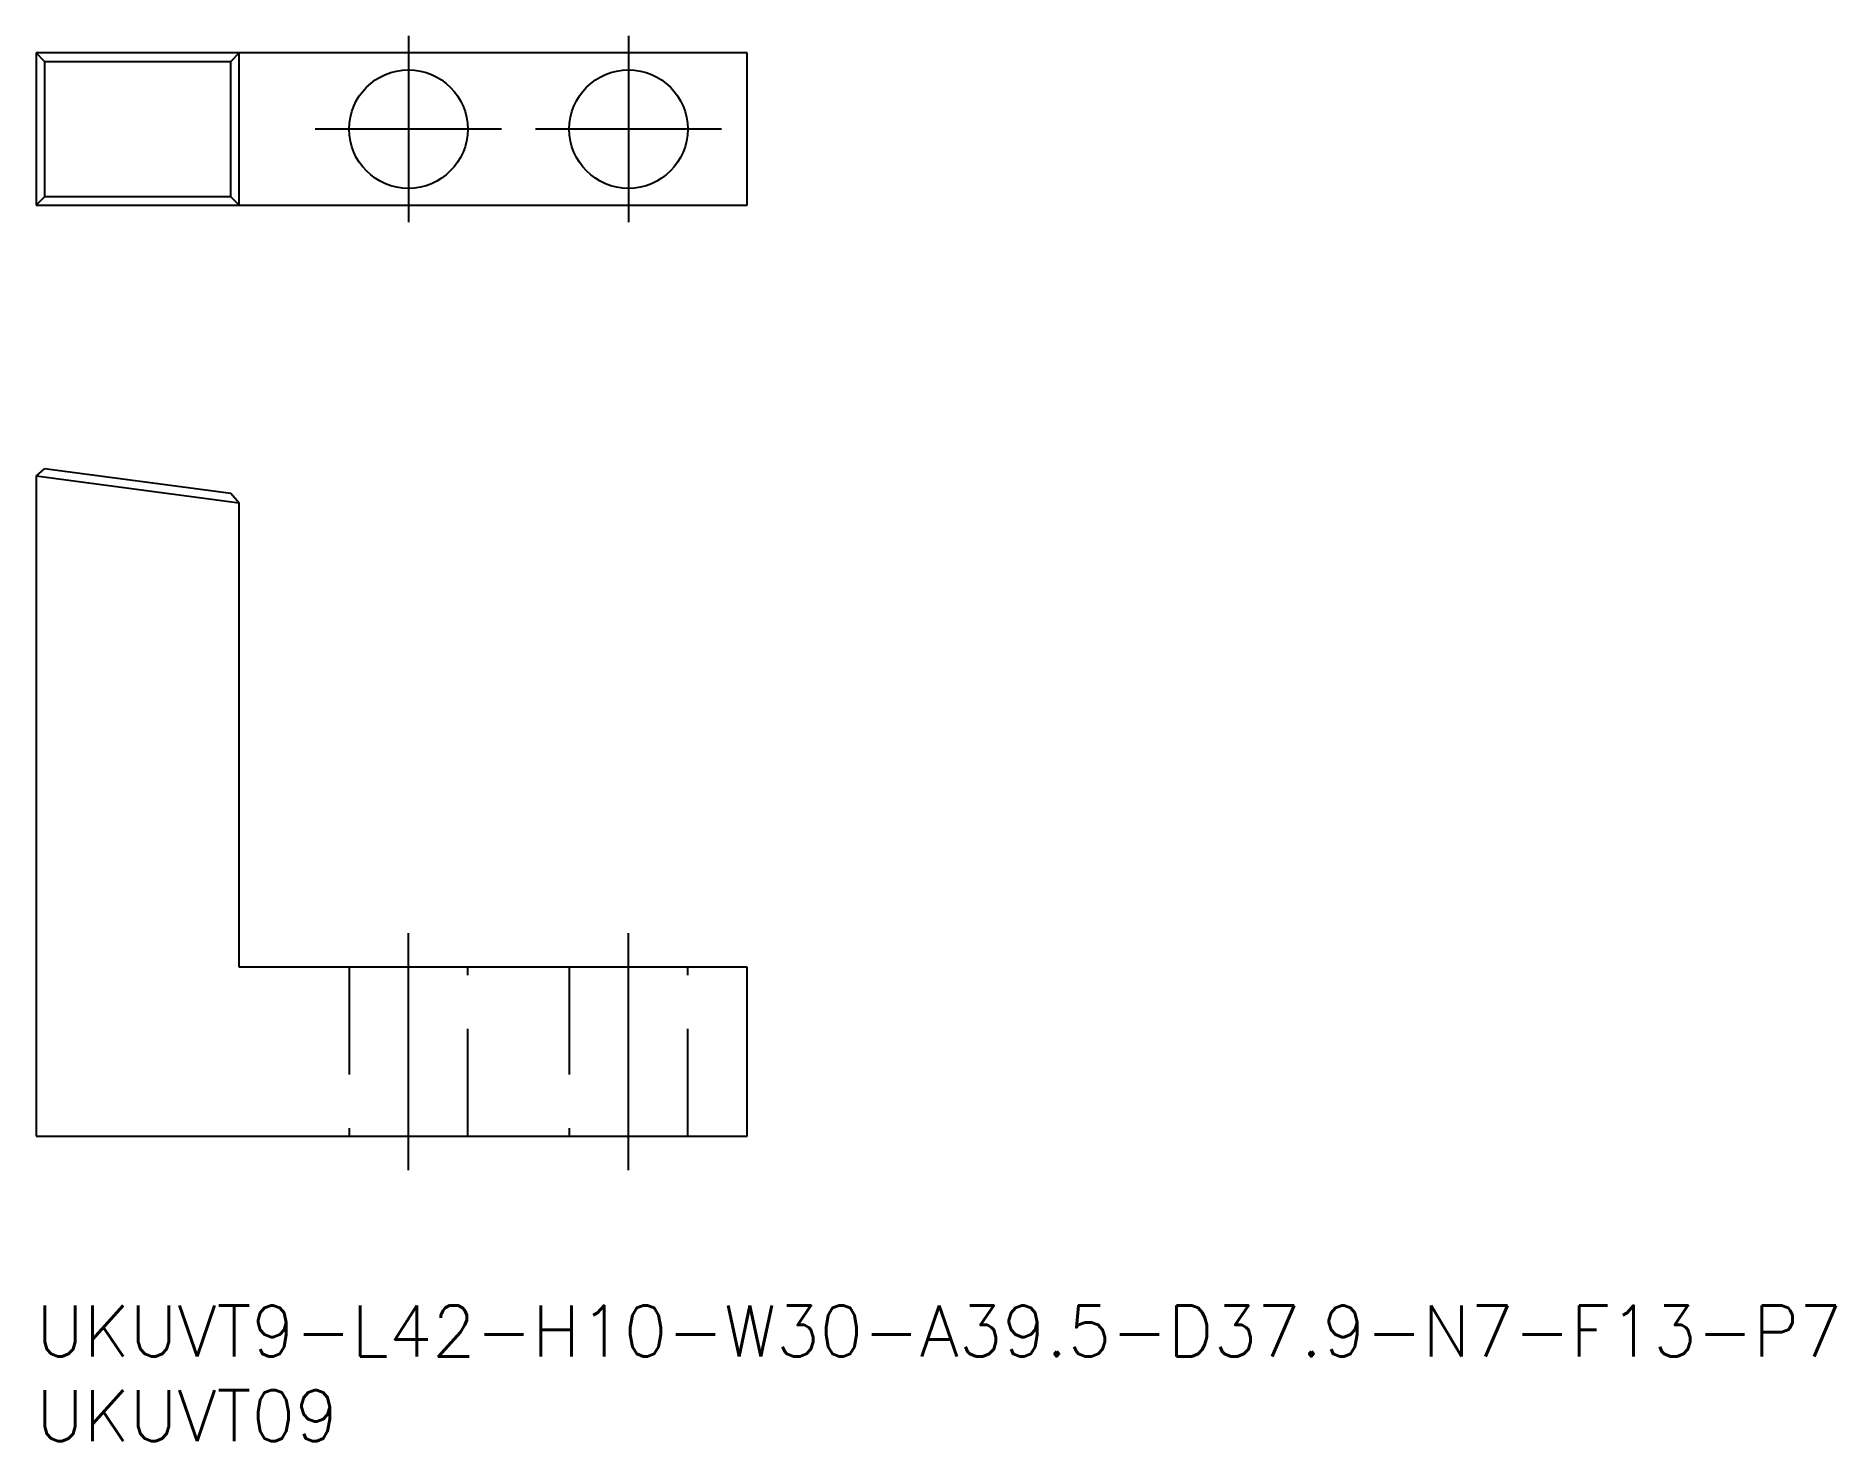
# Model space of a CAD drawing. Extents: x 0 to 106, y -8 to 75.
import ezdxf

# ---------------------------------------------------------------- set-up
doc = ezdxf.new("R2010")
doc.units = 0
doc.header["$LTSCALE"] = 0.5
doc.linetypes.add('CENTER', pattern=[50.8, 31.75, -6.35, 6.35, -6.35])
doc.linetypes.add('DASHED', pattern=[19.05, 12.7, -6.35])
for name, color, linetype in [('MSM_CENTER', 1, 'CENTER'), ('MSM_CONTINUOUS', 7, 'CONTINUOUS'), ('MSM_DASHED', 4, 'DASHED'), ('MSM_PART_NUMBER', 7, 'CONTINUOUS')]:
    doc.layers.add(name, color=color, linetype=linetype)
doc.styles.get("Standard").update_dxf_attribs({"font": 'txt.shx', "height": 3, "bigfont": 'bigfont.shx'})

# ---------------------------------------------------------------- blocks, each defined once
blk = doc.blocks.new('*U19')
at = {"layer": 'MSM_PART_NUMBER'}
blk.add_text('UKUVT9-L42-H10-W30-A39.5-D37.9-N7-F13-P7', height=3, dxfattribs=at).set_placement((0, -3))
blk = doc.blocks.new('*U20')
at = {"layer": 'MSM_PART_NUMBER'}
blk.add_text('UKUVT09', height=3, dxfattribs=at).set_placement((0, -8))

msp = doc.modelspace()

# ---------------------------------------------------------------- linework, layer by layer
at = {"layer": 'MSM_CENTER'}
for p, q in [((22, 75), (22, 64)), ((35, 75), (35, 64)), ((27.5, 69.5), (16.5, 69.5)), ((40.5, 69.5), (29.5, 69.5)), ((22, 8), (22, 22)), ((35, 8), (35, 22))]:
    msp.add_line(p, q, dxfattribs=at)
at = {"layer": 'MSM_CONTINUOUS'}
for p, q in [((0, 74), (0, 65)), ((42, 74), (0, 74)), ((0.5, 73.5), (0, 74)), ((0.5, 73.5), (11.5, 73.5)), ((0.5, 73.5), (0.5, 65.5)), ((12, 74), (11.5, 73.5)), ((11.5, 65.5), (11.5, 73.5)), ((12, 65), (12, 74)), ((42, 65), (42, 74)), ((0, 65), (0.5, 65.5)), ((0, 65), (42, 65)), ((11.5, 65.5), (0.5, 65.5)), ((12, 65), (11.5, 65.5)), ((0, 49), (0.5, 49.43)), ((0, 49), (0, 10)), ((12, 47.4), (0, 49)), ((11.5, 47.97), (0.5, 49.43)), ((12, 47.4), (11.5, 47.97)), ((12, 20), (12, 47.4)), ((42, 20), (12, 20)), ((42, 10), (42, 20)), ((0, 10), (42, 10))]:
    msp.add_line(p, q, dxfattribs=at)
for centre in [(22, 69.5), (35, 69.5)]:
    msp.add_circle(centre, 3.5, dxfattribs=at)
at = {"layer": 'MSM_DASHED'}
for p, q in [((18.5, 20), (18.5, 10)), ((25.5, 10), (25.5, 20)), ((31.5, 20), (31.5, 10)), ((38.5, 10), (38.5, 20))]:
    msp.add_line(p, q, dxfattribs=at)

# ---------------------------------------------------------------- block references
at = {"layer": 'MSM_CONTINUOUS'}
for name in ['*U19', '*U20']:
    msp.add_blockref(name, (0, 0), dxfattribs=at)

doc.saveas('drawing.dxf')
